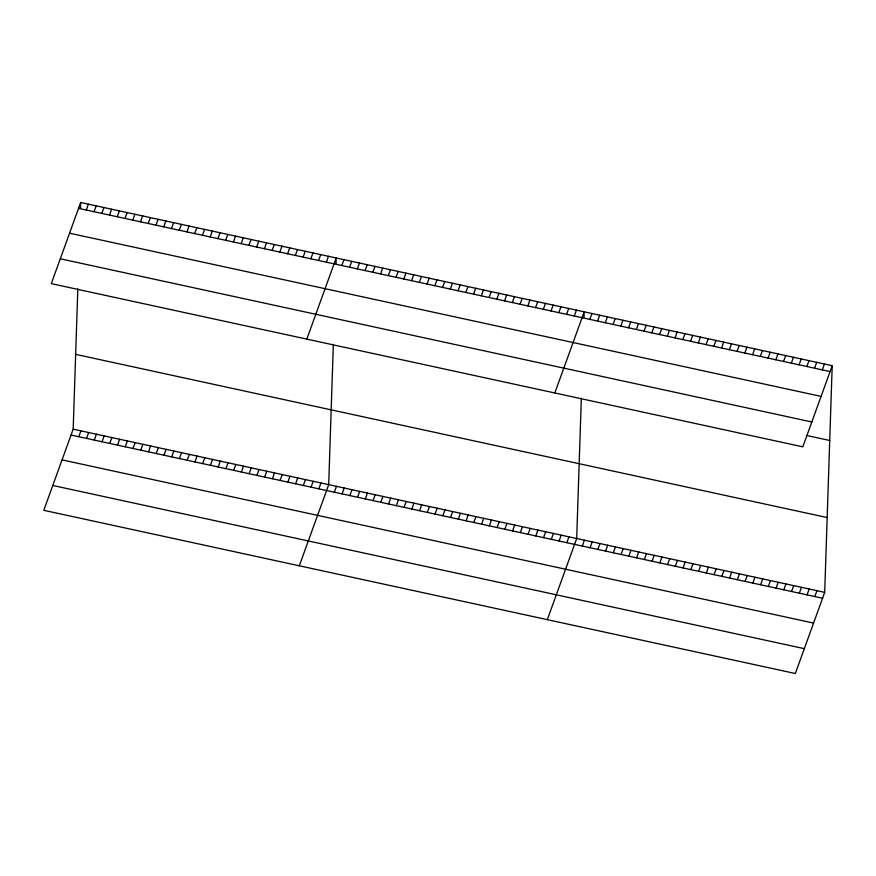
<?xml version="1.0" encoding="UTF-8"?>
<svg xmlns="http://www.w3.org/2000/svg" width="876" height="876" viewBox="0 0 876 876"><rect width="100%" height="100%" fill="white"/><g stroke="black" fill="none" stroke-linecap="round" stroke-linejoin="round"><path stroke-width="1.31" d="M832.2 365.686L802.821 446.837L51.301 283.638L80.68 202.487L832.2 365.686L824.699 592.362L795.32 673.513L43.8 510.314L73.179 429.163L77.822 288.85M80.504 207.831L80.68 202.487M333.34 344.345L328.697 484.658L299.318 565.797M336.023 263.315L336.198 257.971L306.819 339.121M581.335 398.197L576.693 538.51L547.325 619.66M584.018 317.178L584.193 311.834L554.826 392.974M86.297 210.032L88.421 204.174M94.039 211.718L96.163 205.849M101.78 213.405L103.905 207.535M109.522 215.08L111.646 209.211M117.264 216.766L119.388 210.897M125.005 218.442L127.129 212.572M132.758 220.128L134.882 214.259M140.499 221.803L142.624 215.934M148.241 223.489L150.365 217.62M78.796 436.719L80.921 430.85M155.983 225.165L158.107 219.307M86.538 438.394L88.662 432.536M163.724 226.851L165.849 220.982M94.279 440.08L96.404 434.211M171.466 228.537L173.59 222.668M102.021 441.756L104.145 435.898M179.208 230.213L181.332 224.344M109.763 443.442L111.887 437.573M186.949 231.899L189.074 226.03M117.504 445.128L119.629 439.259M194.702 233.574L196.826 227.705M125.257 446.804L127.37 440.935M202.444 235.261L204.568 229.392M132.999 448.49L135.123 442.621M210.185 236.936L212.31 231.067M140.74 450.165L142.865 444.296M217.927 238.622L220.051 232.753M148.482 451.852L150.606 445.983M225.669 240.298L227.793 234.439M156.224 453.527L158.348 447.669M233.41 241.984L235.534 236.115M163.965 455.213L166.09 449.344M241.152 243.67L243.276 237.801M171.707 456.889L173.831 451.03M248.894 245.346L251.018 239.476M179.449 458.575L181.573 452.706M256.646 247.032L258.77 241.163M187.19 460.261L189.315 454.392M264.388 248.707L266.512 242.838M194.943 461.937L197.067 456.067M272.129 250.394L274.254 244.524M202.684 463.623L204.809 457.754M279.871 252.069L281.995 246.2M210.426 465.298L212.55 459.429M287.613 253.755L289.737 247.886M218.168 466.985L220.292 461.115M295.354 255.431L297.479 249.572M225.909 468.66L228.034 462.802M303.096 257.117L305.22 251.248M233.651 470.346L235.775 464.477M310.838 258.803L312.962 252.934M241.393 472.022L243.517 466.163M318.579 260.479L320.704 254.609M249.134 473.708L251.259 467.839M326.332 262.165L328.456 256.296M256.887 475.394L259.011 469.525M264.629 477.07L266.753 471.2M341.826 265.527L343.94 259.657M272.37 478.756L274.495 472.887M349.568 267.213L351.692 261.344M280.112 480.431L282.236 474.562M357.32 268.888L359.445 263.019M287.854 482.118L289.978 476.248M365.073 270.575L367.197 264.705M295.595 483.793L297.72 477.924M372.826 272.261L374.95 266.392M303.337 485.479L305.461 479.61M380.567 273.936L382.692 268.078M311.079 487.155L313.203 481.296M388.32 275.622L390.444 269.753M318.831 488.841L320.955 482.972M396.072 277.309L398.197 271.44M403.825 278.984L405.949 273.126M334.314 492.202L336.439 486.333M411.567 280.67L413.691 274.801M342.067 493.889L344.191 488.02M419.319 282.357L421.444 276.488M349.82 495.575L351.944 489.706M427.072 284.043L429.196 278.174M357.572 497.25L359.697 491.381M434.825 285.718L436.949 279.849M365.325 498.937L367.438 493.068M442.577 287.405L444.69 281.535M373.066 500.623L375.191 494.754M450.319 289.091L452.443 283.222M380.819 502.298L382.943 496.44M458.071 290.766L460.196 284.897M388.572 503.985L390.696 498.115M465.824 292.453L467.948 286.583M396.324 505.671L398.449 499.802M473.577 294.139L475.701 288.27M404.066 507.346L406.19 501.488M481.318 295.814L483.442 289.956M411.819 509.033L413.943 503.163M489.071 297.501L491.195 291.631M419.571 510.719L421.695 504.85M496.823 299.187L498.948 293.318M427.324 512.405L429.448 506.536M504.576 300.862L506.7 295.004M435.065 514.081L437.19 508.211M512.318 302.548L514.442 296.679M442.818 515.767L444.942 509.898M520.07 304.235L522.195 298.366M450.571 517.453L452.695 511.584M527.823 305.921L529.947 300.052M458.323 519.129L460.447 513.27M535.575 307.596L537.7 301.727M466.076 520.815L468.189 514.946M543.328 309.283L545.452 303.414M473.817 522.501L475.942 516.632M551.07 310.969L553.194 305.1M481.57 524.176L483.694 518.318M558.822 312.644L560.947 306.775M489.323 525.863L491.447 519.994M566.575 314.331L568.699 308.462M497.075 527.549L499.2 521.68M574.327 316.017L576.452 310.148M504.817 529.235L506.941 523.366M512.57 530.911L514.694 525.042M589.822 319.379L591.946 313.509M520.322 532.597L522.446 526.728M597.574 321.065L599.699 315.196M528.075 534.283L530.199 528.414M605.327 322.74L607.451 316.882M535.816 535.959L537.941 530.09M613.069 324.427L615.193 318.557M543.569 537.645L545.693 531.776M620.821 326.113L622.945 320.244M551.322 539.331L553.446 533.462M628.574 327.799L630.698 321.93M559.074 541.007L561.198 535.148M636.326 329.475L638.451 323.605M566.827 542.693L568.94 536.824M644.079 331.161L646.203 325.292M651.821 332.847L653.945 326.978M582.321 546.055L584.445 540.196M659.573 334.522L661.698 328.664M590.074 547.741L592.198 541.872M667.326 336.209L669.45 330.34M597.826 549.427L599.95 543.558M675.078 337.895L677.203 332.026M605.568 551.114L607.692 545.244M682.82 339.57L684.944 333.712M613.32 552.789L615.445 546.92M690.573 341.257L692.697 335.388M621.073 554.475L623.197 548.606M698.325 342.943L700.45 337.074M628.826 556.161L630.95 550.292M706.078 344.629L708.202 338.76M636.567 557.837L638.692 551.979M713.82 346.305L715.944 340.435M644.32 559.523L646.444 553.654M721.572 347.991L723.696 342.122M652.072 561.209L654.197 555.34M729.325 349.677L731.449 343.808M659.825 562.885L661.949 557.026M737.077 351.353L739.202 345.483M667.578 564.571L669.702 558.702M744.83 353.039L746.954 347.17M675.319 566.257L677.444 560.388M752.572 354.725L754.696 348.856M683.072 567.944L685.196 562.074M760.324 356.401L762.448 350.542M690.825 569.619L692.949 563.75M768.077 358.087L770.201 352.218M698.577 571.305L700.701 565.436M775.829 359.773L777.954 353.904M706.319 572.992L708.443 567.122M783.571 361.449L785.695 355.59M714.071 574.667L716.196 568.798M791.324 363.135L793.448 357.266M721.824 576.353L723.948 570.484M799.076 364.821L801.201 358.952M729.577 578.04L731.701 572.17M806.829 366.507L808.953 360.638M737.318 579.715L739.443 573.857M814.57 368.183L816.695 362.314M745.071 581.401L747.195 575.532M822.323 369.869L824.447 364M752.823 583.087L754.948 577.218M760.576 584.763L762.7 578.905M768.329 586.449L770.453 580.58M776.07 588.135L778.195 582.266M783.823 589.822L785.947 583.953M791.575 591.497L793.7 585.628M799.328 593.183L801.452 587.314M807.07 594.87L809.194 589M814.822 596.545L816.947 590.676M78.555 208.357L830.076 371.555M69.565 233.202L821.086 396.39M60.291 258.792L811.822 421.991M806.478 435.438L829.725 440.486M75.654 354.364L827.174 517.563M73.179 429.163L824.699 592.362M71.055 435.033L822.575 598.231M62.054 459.878L813.585 623.077M52.79 485.468L804.321 648.667"/></g></svg>
